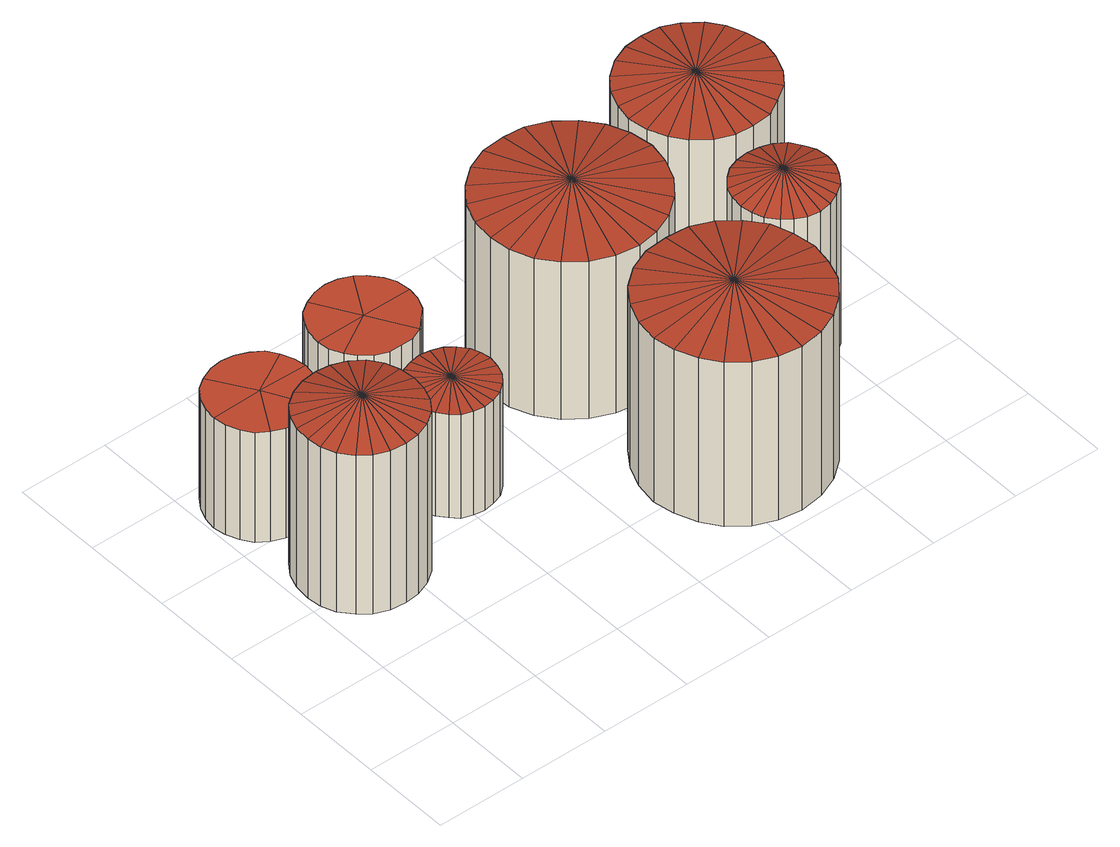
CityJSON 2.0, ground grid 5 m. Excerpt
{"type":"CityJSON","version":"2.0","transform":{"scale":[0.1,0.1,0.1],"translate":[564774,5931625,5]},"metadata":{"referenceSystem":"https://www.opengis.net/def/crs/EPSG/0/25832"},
"CityObjects":{
"building1":{"type":"Building","attributes":{"Grundfläche 2D":33.3,"Grundhöhe NN":5.52},"geometry":[{"type":"Solid","lod":"3","boundaries":[[[[0,1,2]],[[2,1,3]],[[4,1,0]],[[5,1,4]],[[6,1,5]],[[7,1,6]],[[8,1,7]],[[9,1,8]],[[10,1,9]],[[11,1,10]],[[12,1,11]],[[13,1,12]],[[14,1,13]],[[15,1,14]],[[16,1,15]],[[17,1,16]],[[18,1,17]],[[19,1,18]],[[20,1,19]],[[21,1,20]],[[22,1,21]],[[23,1,22]],[[24,1,23]],[[3,1,24]],[[2,25,26,0]],[[0,26,27,4]],[[4,27,28,5]],[[5,28,29,6]],[[6,29,30,7]],[[7,30,31,8]],[[8,31,32,9]],[[9,32,33,10]],[[10,33,34,11]],[[11,34,35,12]],[[12,35,36,13]],[[13,36,37,14]],[[14,37,38,15]],[[15,38,39,16]],[[16,39,40,17]],[[17,40,41,18]],[[18,41,42,19]],[[19,42,43,20]],[[20,43,44,21]],[[21,44,45,22]],[[22,45,46,23]],[[23,46,47,24]],[[3,48,25,2]],[[24,47,48,3]],[[43,42,41,40,39,38,37,36,35,34,33,32,31,30,29,28,27,26,25,48,47,46,45,44]]]],"semantics":{"surfaces":[{"type":"RoofSurface"},{"type":"WallSurface"},{"type":"GroundSurface"}],"values":[[0,0,0,0,0,0,0,0,0,0,0,0,0,0,0,0,0,0,0,0,0,0,0,0,1,1,1,1,1,1,1,1,1,1,1,1,1,1,1,1,1,1,1,1,1,1,1,1,2]]}}]},
"building2":{"type":"Building","attributes":{"Grundfläche 2D":24.04,"Grundhöhe NN":5.53},"geometry":[{"type":"Solid","lod":"3","boundaries":[[[[49,50,51,52,53,54,55,56]],[[57,58,59,60,53,52]],[[61,62,63,64,53,60]],[[65,66,67,68,53,64]],[[69,70,71,72,53,68]],[[73,54,53,72]],[[56,74,75,49]],[[49,75,76,50]],[[50,76,77,51]],[[51,77,78,52]],[[52,78,79,57]],[[57,79,80,58]],[[58,80,81,59]],[[59,81,82,60]],[[60,82,83,61]],[[61,83,84,62]],[[62,84,85,63]],[[63,85,86,64]],[[64,86,87,65]],[[65,87,88,66]],[[66,88,89,67]],[[67,89,90,68]],[[68,90,91,69]],[[69,91,92,70]],[[70,92,93,71]],[[71,93,94,72]],[[72,94,95,73]],[[73,95,96,54]],[[54,96,97,55]],[[55,97,74,56]],[[89,88,87,86,85,84,83,82,81,80,79,78,77,76,75,74,97,96,95,94,93,92,91,90]]]],"semantics":{"surfaces":[{"type":"RoofSurface"},{"type":"WallSurface"},{"type":"GroundSurface"}],"values":[[0,0,0,0,0,0,1,1,1,1,1,1,1,1,1,1,1,1,1,1,1,1,1,1,1,1,1,1,1,1,2]]}}]},
"building3":{"type":"Building","attributes":{"Grundfläche 2D":17.23,"Grundhöhe NN":5.59},"geometry":[{"type":"Solid","lod":"3","boundaries":[[[[98,99,100]],[[100,99,101]],[[102,99,98]],[[103,99,102]],[[104,99,103]],[[105,99,104]],[[106,99,105]],[[107,99,106]],[[108,99,107]],[[109,99,108]],[[110,99,109]],[[111,99,110]],[[112,99,111]],[[113,99,112]],[[114,99,113]],[[115,99,114]],[[116,99,115]],[[117,99,116]],[[118,99,117]],[[119,99,118]],[[120,99,119]],[[121,99,120]],[[122,99,121]],[[101,99,122]],[[100,123,124,98]],[[98,124,125,102]],[[102,125,126,103]],[[103,126,127,104]],[[104,127,128,105]],[[105,128,129,106]],[[106,129,130,107]],[[107,130,131,108]],[[108,131,132,109]],[[109,132,133,110]],[[110,133,134,111]],[[111,134,135,112]],[[112,135,136,113]],[[113,136,137,114]],[[114,137,138,115]],[[115,138,139,116]],[[116,139,140,117]],[[117,140,141,118]],[[118,141,142,119]],[[119,142,143,120]],[[120,143,144,121]],[[121,144,145,122]],[[101,146,123,100]],[[122,145,146,101]],[[133,132,131,130,129,128,127,126,125,124,123,146,145,144,143,142,141,140,139,138,137,136,135,134]]]],"semantics":{"surfaces":[{"type":"RoofSurface"},{"type":"WallSurface"},{"type":"GroundSurface"}],"values":[[0,0,0,0,0,0,0,0,0,0,0,0,0,0,0,0,0,0,0,0,0,0,0,0,1,1,1,1,1,1,1,1,1,1,1,1,1,1,1,1,1,1,1,1,1,1,1,1,2]]}}]},
"building4":{"type":"Building","attributes":{"Grundfläche 2D":24.04,"Grundhöhe NN":5.58},"geometry":[{"type":"Solid","lod":"3","boundaries":[[[[147,148,149,150,151,152,153,154]],[[155,156,157,158,151,150]],[[159,160,161,162,151,158]],[[163,164,165,166,151,162]],[[167,168,169,170,151,166]],[[171,152,151,170]],[[154,172,173,147]],[[147,173,174,148]],[[148,174,175,149]],[[149,175,176,150]],[[150,176,177,155]],[[155,177,178,156]],[[156,178,179,157]],[[157,179,180,158]],[[158,180,181,159]],[[159,181,182,160]],[[160,182,183,161]],[[161,183,184,162]],[[162,184,185,163]],[[163,185,186,164]],[[164,186,187,165]],[[165,187,188,166]],[[166,188,189,167]],[[167,189,190,168]],[[168,190,191,169]],[[169,191,192,170]],[[170,192,193,171]],[[171,193,194,152]],[[152,194,195,153]],[[153,195,172,154]],[[185,184,183,182,181,180,179,178,177,176,175,174,173,172,195,194,193,192,191,190,189,188,187,186]]]],"semantics":{"surfaces":[{"type":"RoofSurface"},{"type":"WallSurface"},{"type":"GroundSurface"}],"values":[[0,0,0,0,0,0,1,1,1,1,1,1,1,1,1,1,1,1,1,1,1,1,1,1,1,1,1,1,1,1,2]]}}]},
"building5":{"type":"Building","attributes":{"Grundfläche 2D":74.85,"Grundhöhe NN":5.68},"geometry":[{"type":"Solid","lod":"3","boundaries":[[[[196,197,198]],[[198,197,199]],[[200,197,196]],[[201,197,200]],[[202,197,201]],[[203,197,202]],[[204,197,203]],[[205,197,204]],[[206,197,205]],[[207,197,206]],[[208,197,207]],[[209,197,208]],[[210,197,209]],[[211,197,210]],[[212,197,211]],[[213,197,212]],[[214,197,213]],[[215,197,214]],[[216,197,215]],[[217,197,216]],[[218,197,217]],[[219,197,218]],[[220,197,219]],[[199,197,220]],[[198,221,222,196]],[[196,222,223,200]],[[200,223,224,201]],[[201,224,225,202]],[[202,225,226,203]],[[203,226,227,204]],[[204,227,228,205]],[[205,228,229,206]],[[206,229,230,207]],[[207,230,231,208]],[[208,231,232,209]],[[209,232,233,210]],[[210,233,234,211]],[[211,234,235,212]],[[212,235,236,213]],[[213,236,237,214]],[[214,237,238,215]],[[215,238,239,216]],[[199,240,221,198]],[[216,239,241,217]],[[217,241,242,218]],[[218,242,243,219]],[[219,243,244,220]],[[220,244,240,199]],[[239,238,237,236,235,234,233,232,231,230,229,228,227,226,225,224,223,222,221,240,244,243,242,241]]]],"semantics":{"surfaces":[{"type":"RoofSurface"},{"type":"WallSurface"},{"type":"GroundSurface"}],"values":[[0,0,0,0,0,0,0,0,0,0,0,0,0,0,0,0,0,0,0,0,0,0,0,0,1,1,1,1,1,1,1,1,1,1,1,1,1,1,1,1,1,1,1,1,1,1,1,1,2]]}}]},
"building6":{"type":"Building","attributes":{"Grundfläche 2D":74.85,"Grundhöhe NN":5.73},"geometry":[{"type":"Solid","lod":"3","boundaries":[[[[245,246,247]],[[247,246,248]],[[249,246,245]],[[250,246,249]],[[251,246,250]],[[252,246,251]],[[253,246,252]],[[254,246,253]],[[255,246,254]],[[256,246,255]],[[257,246,256]],[[258,246,257]],[[259,246,258]],[[260,246,259]],[[261,246,260]],[[262,246,261]],[[263,246,262]],[[264,246,263]],[[265,246,264]],[[266,246,265]],[[267,246,266]],[[268,246,267]],[[269,246,268]],[[248,246,269]],[[247,270,271,245]],[[245,271,272,249]],[[249,272,273,250]],[[250,273,274,251]],[[251,274,275,252]],[[252,275,276,253]],[[253,276,277,254]],[[254,277,278,255]],[[255,278,279,256]],[[256,279,280,257]],[[257,280,281,258]],[[258,281,282,259]],[[259,282,283,260]],[[260,283,284,261]],[[261,284,285,262]],[[262,285,286,263]],[[263,286,287,264]],[[264,287,288,265]],[[248,289,270,247]],[[265,288,290,266]],[[266,290,291,267]],[[267,291,292,268]],[[268,292,293,269]],[[269,293,289,248]],[[288,287,286,285,284,283,282,281,280,279,278,277,276,275,274,273,272,271,270,289,293,292,291,290]]]],"semantics":{"surfaces":[{"type":"RoofSurface"},{"type":"WallSurface"},{"type":"GroundSurface"}],"values":[[0,0,0,0,0,0,0,0,0,0,0,0,0,0,0,0,0,0,0,0,0,0,0,0,1,1,1,1,1,1,1,1,1,1,1,1,1,1,1,1,1,1,1,1,1,1,1,1,2]]}}]},
"building7":{"type":"Building","attributes":{"Grundfläche 2D":21.65,"Grundhöhe NN":5.76},"geometry":[{"type":"Solid","lod":"3","boundaries":[[[[294,295,296]],[[296,295,297]],[[298,295,294]],[[299,295,298]],[[300,295,299]],[[301,295,300]],[[302,295,301]],[[303,295,302]],[[304,295,303]],[[305,295,304]],[[306,295,305]],[[307,295,306]],[[308,295,307]],[[309,295,308]],[[310,295,309]],[[311,295,310]],[[312,295,311]],[[313,295,312]],[[314,295,313]],[[315,295,314]],[[316,295,315]],[[317,295,316]],[[318,295,317]],[[297,295,318]],[[296,319,320,294]],[[294,320,321,298]],[[298,321,322,299]],[[299,322,323,300]],[[300,323,324,301]],[[301,324,325,302]],[[302,325,326,303]],[[303,326,327,304]],[[304,327,328,305]],[[305,328,329,306]],[[306,329,330,307]],[[307,330,331,308]],[[308,331,332,309]],[[309,332,333,310]],[[310,333,334,311]],[[311,334,335,312]],[[312,335,336,313]],[[313,336,337,314]],[[314,337,338,315]],[[297,339,319,296]],[[315,338,340,316]],[[316,340,341,317]],[[317,341,342,318]],[[318,342,339,297]],[[333,332,331,330,329,328,327,326,325,324,323,322,321,320,319,339,342,341,340,338,337,336,335,334]]]],"semantics":{"surfaces":[{"type":"RoofSurface"},{"type":"WallSurface"},{"type":"GroundSurface"}],"values":[[0,0,0,0,0,0,0,0,0,0,0,0,0,0,0,0,0,0,0,0,0,0,0,0,1,1,1,1,1,1,1,1,1,1,1,1,1,1,1,1,1,1,1,1,1,1,1,1,2]]}}]},
"building8":{"type":"Building","attributes":{"Grundfläche 2D":51.22,"Grundhöhe NN":5.78},"geometry":[{"type":"Solid","lod":"3","boundaries":[[[[343,344,345]],[[345,344,346]],[[347,344,343]],[[348,344,347]],[[349,344,348]],[[350,344,349]],[[351,344,350]],[[352,344,351]],[[353,344,352]],[[354,344,353]],[[355,344,354]],[[356,344,355]],[[357,344,356]],[[358,344,357]],[[359,344,358]],[[360,344,359]],[[361,344,360]],[[362,344,361]],[[363,344,362]],[[364,344,363]],[[365,344,364]],[[366,344,365]],[[367,344,366]],[[346,344,367]],[[345,368,369,343]],[[343,369,370,347]],[[347,370,371,348]],[[348,371,372,349]],[[349,372,373,350]],[[350,373,374,351]],[[351,374,375,352]],[[352,375,376,353]],[[353,376,377,354]],[[354,377,378,355]],[[355,378,379,356]],[[356,379,380,357]],[[357,380,381,358]],[[358,381,382,359]],[[359,382,383,360]],[[360,383,384,361]],[[361,384,385,362]],[[362,385,386,363]],[[363,386,387,364]],[[364,387,388,365]],[[346,389,368,345]],[[365,388,390,366]],[[366,390,391,367]],[[367,391,389,346]],[[382,381,380,379,378,377,376,375,374,373,372,371,370,369,368,389,391,390,388,387,386,385,384,383]]]],"semantics":{"surfaces":[{"type":"RoofSurface"},{"type":"WallSurface"},{"type":"GroundSurface"}],"values":[[0,0,0,0,0,0,0,0,0,0,0,0,0,0,0,0,0,0,0,0,0,0,0,0,1,1,1,1,1,1,1,1,1,1,1,1,1,1,1,1,1,1,1,1,1,1,1,1,2]]}}]}
},
"vertices":[
[4,109,105],[37,109,114],[5,118,105],[8,126,105],[5,101,105],[8,93,105],[14,86,105],[20,81,105],[28,78,105],[37,77,105],[45,78,105],[53,81,105],[60,86,105],[65,93,105],[68,101,105],[69,109,105],[68,118,105],[65,126,105],[60,133,105],[53,138,105],[45,141,105],[37,142,105],[28,141,105],[20,138,105],[13,133,105],[5,118,5],[4,109,5],[5,101,5],[8,93,5],[14,86,5],[20,81,5],[28,78,5],[37,77,5],[45,78,5],[53,81,5],[60,86,5],[65,93,5],[68,101,5],[69,109,5],[68,118,5],[65,126,5],[60,133,5],[53,138,5],[45,141,5],[37,142,5],[28,141,5],[20,138,5],[13,133,5],[8,126,5],
[37,201,74],[30,202,74],[23,201,74],[16,198,74],[30,174,75],[54,188,74],[50,194,74],[44,198,74],[10,194,74],[6,188,74],[3,181,74],[2,174,74],[3,167,74],[6,160,74],[10,154,74],[16,150,74],[23,147,74],[30,146,74],[37,147,74],[44,150,74],[50,154,74],[54,160,74],[57,167,74],[58,174,74],[57,181,74],[44,198,5],[37,201,5],[30,202,5],[23,201,5],[16,198,5],[10,194,5],[6,188,5],[3,181,5],[2,174,5],[3,167,5],[6,160,5],[10,154,5],[16,150,5],[23,147,5],[30,146,5],[37,147,5],[44,150,5],[50,154,5],[54,160,5],[57,167,5],[58,174,5],[57,181,5],[54,188,5],[50,194,5],
[129,125,71],[105,125,74],[128,119,71],[126,113,71],[128,131,71],[126,136,71],[122,141,71],[117,145,71],[111,147,71],[105,148,71],[99,147,71],[93,145,71],[89,141,71],[85,136,71],[82,131,71],[82,125,71],[82,119,71],[85,113,71],[89,108,71],[93,104,71],[99,102,71],[105,101,71],[111,102,71],[117,104,71],[122,108,71],[128,119,6],[129,125,6],[128,131,6],[126,136,6],[122,141,6],[117,145,6],[111,147,6],[105,148,6],[99,147,6],[93,145,6],[89,141,6],[85,136,6],[82,131,6],[82,125,6],[82,119,6],[85,113,6],[89,108,6],[93,104,6],[99,102,6],[105,101,6],[111,102,6],[117,104,6],[122,108,6],[126,113,6],
[93,155,75],[100,155,75],[107,155,75],[114,158,75],[100,182,75],[76,168,75],[80,163,75],[86,158,75],[119,163,75],[124,168,75],[127,175,75],[128,182,75],[127,190,75],[124,196,75],[119,202,75],[114,206,75],[107,209,75],[100,210,75],[93,209,75],[86,206,75],[80,202,75],[76,196,75],[73,190,75],[72,182,75],[73,175,75],[86,158,6],[93,155,6],[100,155,6],[107,155,6],[114,158,6],[119,163,6],[124,168,6],[127,175,6],[128,182,6],[127,190,6],[124,196,6],[119,202,6],[114,206,6],[107,209,6],[100,210,6],[93,209,6],[86,206,6],[80,202,6],[76,196,6],[73,190,6],[72,182,6],[73,175,6],[76,168,6],[80,163,6],
[192,12,110],[217,54,118],[182,20,110],[175,30,110],[204,7,110],[217,5,110],[230,7,110],[242,12,110],[252,20,110],[260,30,110],[264,42,110],[266,54,110],[264,67,110],[260,79,110],[252,89,110],[242,97,110],[230,102,110],[217,103,110],[204,102,110],[192,97,110],[182,89,110],[175,79,110],[170,67,110],[168,54,110],[170,42,110],[182,20,7],[192,12,7],[204,7,7],[217,5,7],[230,7,7],[242,12,7],[252,20,7],[260,30,7],[264,42,7],[266,54,7],[264,67,7],[260,79,7],[252,89,7],[242,97,7],[230,102,7],[217,103,7],[204,102,7],[192,97,7],[182,89,7],[175,30,7],[175,79,7],[170,67,7],[168,54,7],[170,42,7],
[182,117,106],[207,159,114],[172,125,106],[164,135,106],[194,112,106],[207,110,106],[219,112,106],[231,117,106],[241,125,106],[249,135,106],[254,147,106],[256,159,106],[254,172,106],[249,184,106],[241,194,106],[231,202,106],[219,207,106],[207,208,106],[194,207,106],[182,202,106],[172,194,106],[164,184,106],[159,172,106],[158,159,106],[159,147,106],[172,125,7],[182,117,7],[194,112,7],[207,110,7],[219,112,7],[231,117,7],[241,125,7],[249,135,7],[254,147,7],[256,159,7],[254,172,7],[249,184,7],[241,194,7],[231,202,7],[219,207,7],[207,208,7],[194,207,7],[182,202,7],[172,194,7],[164,135,7],[164,184,7],[159,172,7],[158,159,7],[159,147,7],
[304,80,108],[285,99,117],[298,76,108],[292,73,108],[308,86,108],[311,92,108],[312,99,108],[311,106,108],[308,112,108],[304,118,108],[298,122,108],[292,124,108],[285,125,108],[278,124,108],[272,122,108],[267,118,108],[262,112,108],[260,106,108],[259,99,108],[260,92,108],[262,86,108],[267,80,108],[272,76,108],[278,73,108],[285,72,108],[298,76,8],[304,80,8],[308,86,8],[311,92,8],[312,99,8],[311,106,8],[308,112,8],[304,118,8],[298,122,8],[292,124,8],[285,125,8],[278,124,8],[272,122,8],[267,118,8],[262,112,8],[260,106,8],[259,99,8],[260,92,8],[262,86,8],[267,80,8],[292,73,8],[272,76,8],[278,73,8],[285,72,8],
[264,157,108],[299,178,114],[260,167,108],[258,178,108],[270,149,108],[279,142,108],[289,138,108],[299,137,108],[310,138,108],[319,143,108],[328,149,108],[334,157,108],[338,167,108],[340,178,108],[338,188,108],[334,198,108],[328,206,108],[319,213,108],[310,217,108],[299,218,108],[289,217,108],[279,213,108],[270,206,108],[264,198,108],[260,188,108],[260,167,8],[264,157,8],[270,149,8],[279,142,8],[289,138,8],[299,137,8],[310,138,8],[319,143,8],[328,149,8],[334,157,8],[338,167,8],[340,178,8],[338,188,8],[334,198,8],[328,206,8],[319,213,8],[310,217,8],[299,218,8],[289,217,8],[279,213,8],[270,206,8],[258,178,8],[264,198,8],[260,188,8]
]}
